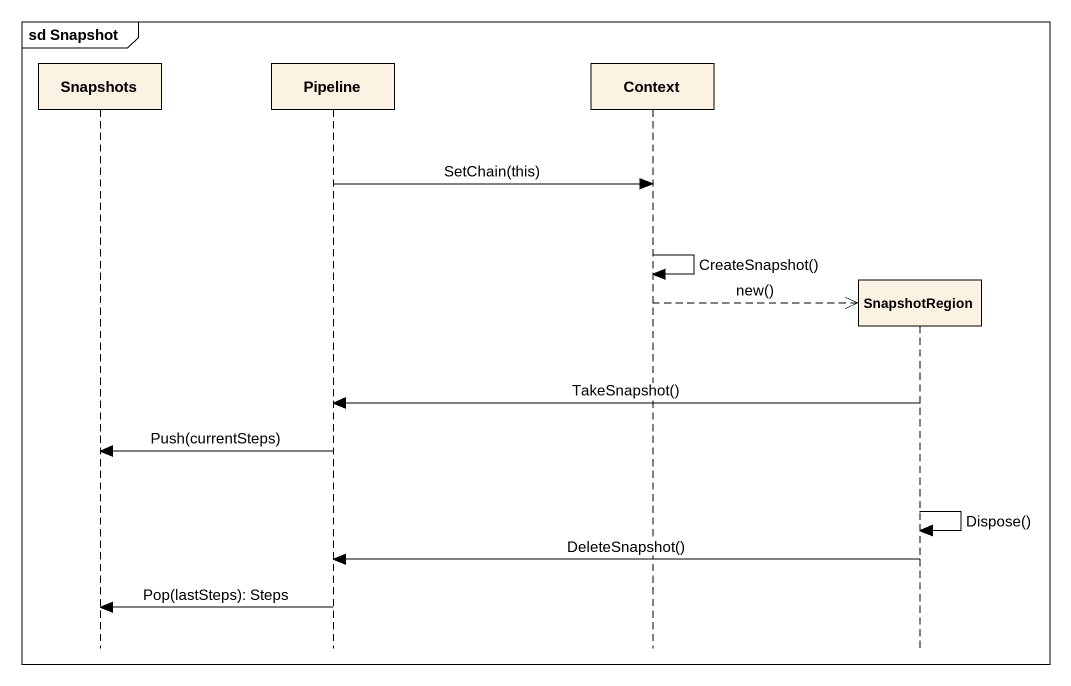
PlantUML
@startuml
mainframe sd Snapshot
hide footbox
participant Snapshots
participant Pipeline
participant Context
participant SnapshotRegion

Pipeline -> Context : SetChain(this)
Context -> Context : CreateSnapshot()
Context -->> SnapshotRegion ** : new()
SnapshotRegion -> Pipeline : TakeSnapshot()
Pipeline -> Snapshots : Push(currentSteps)
SnapshotRegion -> SnapshotRegion : Dispose()
SnapshotRegion -> Pipeline : DeleteSnapshot()
Pipeline -> Snapshots : Pop(lastSteps): Steps
@enduml
